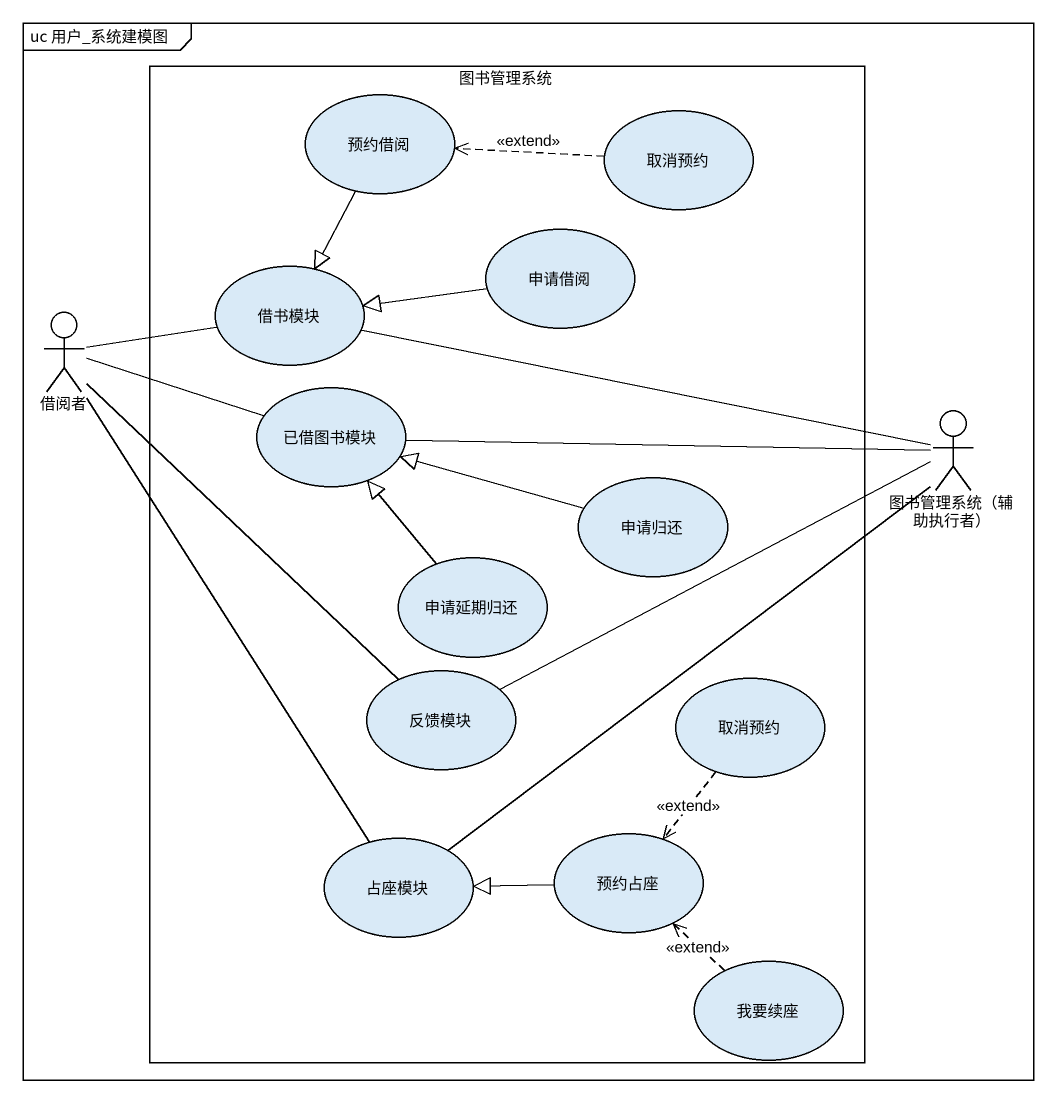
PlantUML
@startuml
mainframe uc 用户_系统建模图
rectangle 图书管理系统 {
  usecase 预约借阅
  usecase 取消预约
  usecase 申请借阅
  usecase 借书模块
  usecase 已借图书模块
  usecase 申请归还
  usecase 申请延期归还
  usecase 反馈模块
  usecase "取消预约" as 取消预约_2
  usecase 占座模块
  usecase 预约占座
  usecase 我要续座
}
actor 借阅者
actor "图书管理系统（辅助执行者）" as 图书管理系统_辅助执行者
预约借阅 --|> 借书模块
取消预约 .left.> 预约借阅 : <<extend>>
申请借阅 -left-|> 借书模块
借阅者 -right- 借书模块
借阅者 -right- 已借图书模块
借阅者 -- 反馈模块
借阅者 -- 占座模块
借书模块 -right- 图书管理系统_辅助执行者
已借图书模块 -right- 图书管理系统_辅助执行者
申请归还 -left-|> 已借图书模块
申请延期归还 -up-|> 已借图书模块
反馈模块 -right- 图书管理系统_辅助执行者
取消预约_2 ..> 预约占座 : <<extend>>
占座模块 -up- 图书管理系统_辅助执行者
预约占座 -left-|> 占座模块
我要续座 .up.> 预约占座 : <<extend>>
@enduml
